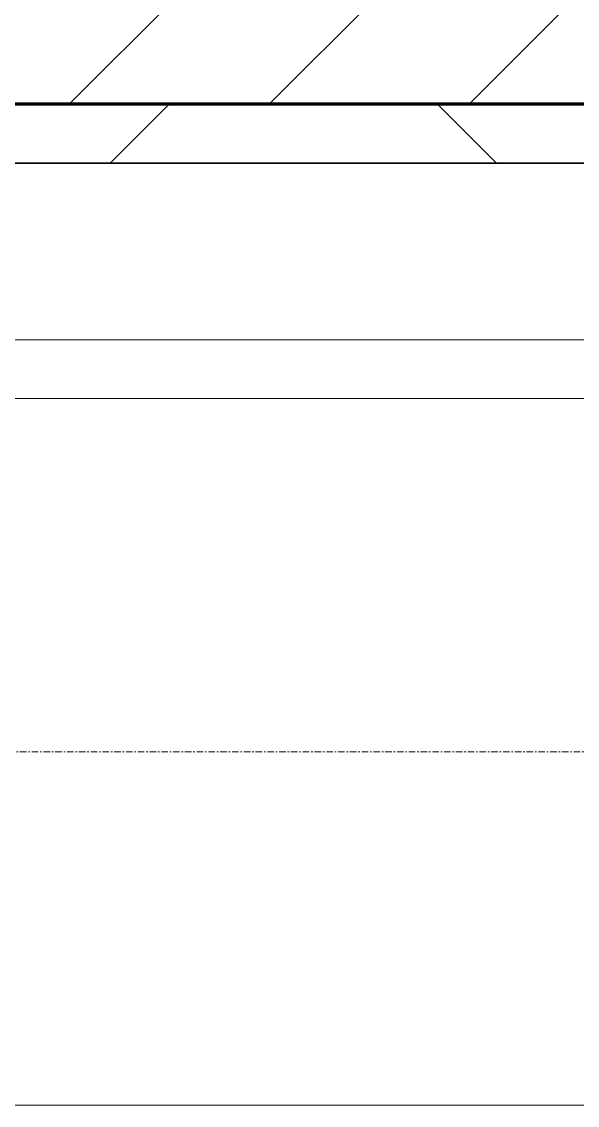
# Model space of a CAD drawing. Header units: millimetres. Extents: x -725999 to -647408, y -21008 to 19019.
# Drawn here: x -719366 to -718895, y 3279 to 4199 of the extents above; entities that cross this region are included whole.
import ezdxf

# ---------------------------------------------------------------- set-up
doc = ezdxf.new("R2010")
doc.units = ezdxf.units.MM
doc.linetypes.add('DPA_Grid _ Level 100', pattern=[10, 5.5, -1.6, 1.3, -1.6])
for name, color, linetype, lineweight in [('A-GLAZ-CURT', 2, 'Continuous', 9), ('A-WALL', 5, 'Continuous', 35), ('A-WALL-FNSH', 2, 'Continuous', 35), ('A-WALL-PATT', 1, 'Continuous', 9), ('S-GRID', 251, 'Continuous', 9)]:
    doc.layers.add(name, color=color, linetype=linetype, lineweight=lineweight)

# ---------------------------------------------------------------- blocks, each defined once
blk = doc.blocks.new('*U744')
at = {"layer": 'S-GRID', "linetype": 'DPA_Grid _ Level 100'}
blk.add_line((45315.05, 8120.01), (-27001.02, 8120.01), dxfattribs=at)
blk = doc.blocks.new('System Panel - DPA-AR_Metal Ceiling Rectangular Panel-V5-4283-01 ENLARGED LOWER PLATFORM LEVEL - REFLECTED CEILING PLAN - SHEET 4')
at = {"layer": 'A-GLAZ-CURT'}
for p, q in [((-719507.37, 4079.02), (-721907.37, 4079.02)), ((-721907.37, 4079.02), (-719507.37, 4079.02)), ((-721907.37, 3929.03), (-719507.37, 3929.03)), ((-719507.37, 3929.03), (-721907.37, 3929.03))]:
    blk.add_line(p, q, dxfattribs=at)
blk = doc.blocks.new('System Panel - DPA-AR_Metal Ceiling Rectangular Panel-V6-4283-01 ENLARGED LOWER PLATFORM LEVEL - REFLECTED CEILING PLAN - SHEET 4')
at = {"layer": 'A-GLAZ-CURT'}
for p, q in [((-719507.37, 3879.03), (-721907.37, 3879.03)), ((-721907.37, 3879.03), (-719507.37, 3879.03)), ((-721907.37, 3279.03), (-719507.37, 3279.03)), ((-719507.37, 3279.03), (-721907.37, 3279.03))]:
    blk.add_line(p, q, dxfattribs=at)
blk = doc.blocks.new('PPLS-PP19_Custom Tile Pattern - Custom Tile Pattern-V22-4283-01 ENLARGED LOWER PLATFORM LEVEL - REFLECTED CEILING PLAN - SHEET 4')
at = {"layer": 'A-GLAZ-CURT'}
for p, q in [((-300, 0), (300, 0)), ((300, 0), (-300, 0)), ((195.99, 0), (213.31, 0)), ((213.31, 0), (195.99, 0)), ((230.06, 0), (300, 0)), ((-300, -50), (300, -50)), ((300, -50), (-300, -50))]:
    blk.add_line(p, q, dxfattribs=at)
for points, knots in [([(-126.5, 0), (-122.44, 0), (-108.71, 0), (-86.68, 0), (-63.44, 0), (-54.4, 0), (-48.53, 0), (-30.79, 0), (-18.03, 0), (8.61, 0), (15.02, 0), (22.91, 0), (31, 0), (39.04, 0), (51.19, 0), (58.74, 0), (61.34, 0), (61.45, 0)], [-5231.017328, -5231.017328, -5231.017328, -5231.017328, -4994.692869, -4542.524482, -4008.285538, -3689.699207, -3546.54457, -3315.260113, -2864.387349, -2439.246196, -2084.094819, -1956.422387, -1818.904206, -1645.594513, -1443.202566, -1228.752106, -1120.932285, -1120.932285, -1120.932285, -1120.932285]), ([(70.96, 0), (70.71, 0), (65.32, 0), (53.52, 0), (37, 0), (24.07, 0), (12.82, 0), (-2.9, 0), (-20.62, 0), (-32.81, 0), (-44.85, 0), (-51.43, 0), (-51.79, 0)], [-2966.590051, -2966.590051, -2966.590051, -2966.590051, -2950.589685, -2634.532728, -2313.748533, -2106.613311, -1925.670641, -1617.263037, -1290.787923, -1039.307308, -819.71621, -644.910881, -644.910881, -644.910881, -644.910881]), ([(-36.78, 0), (-32.43, 0), (-19.22, 0), (8.83, 0), (43.36, 0), (70.92, 0), (82.12, 0), (83.66, 0)], [-6191.144455, -6191.144455, -6191.144455, -6191.144455, -5862.463379, -5340.621928, -4573.028122, -4094.177415, -3869.465285, -3869.465285, -3869.465285, -3869.465285]), ([(-30.52, 0), (-27.11, 0), (-17.83, 0), (5.99, 0), (22.06, 0), (37.44, 0), (45.92, 0), (57.76, 0), (64.47, 0), (72.74, 0), (75.22, 0), (76.03, 0), (76.21, 0)], [-2323.618664, -2323.618664, -2323.618664, -2323.618664, -2142.497158, -1716.209403, -1206.526904, -1089.329421, -901.315459, -753.071572, -495.328968, -421.953223, -334.951786, -290.452333, -290.452333, -290.452333, -290.452333]), ([(31.18, 0), (25.97, 0), (16.78, 0), (7.43, 0), (3.28, 0)], [-4496.803627, -4496.803627, -4496.803627, -4496.803627, -4222.080604, -4002.690388, -4002.690388, -4002.690388, -4002.690388]), ([(3.28, 0), (4, 0), (16.43, 0), (42.82, 0), (88.72, 0), (120.63, 0), (138.28, 0), (138.53, 0)], [-432.066459, -432.066459, -432.066459, -432.066459, -429.606584, -390.253598, -346.313304, -291.370682, -290.5735, -290.5735, -290.5735, -290.5735]), ([(30.82, 0), (29.27, 0), (20.24, 0), (11.09, 0), (3.28, 0)], [-10462.034656, -10462.034656, -10462.034656, -10462.034656, -10363.088938, -9890.482339, -9890.482339, -9890.482339, -9890.482339]), ([(3.43, 0), (4.55, 0), (8, 0), (15.97, 0), (22.54, 0), (24.49, 0)], [-211.182196, -211.182196, -211.182196, -211.182196, -206.416616, -198.214427, -187.717507, -187.717507, -187.717507, -187.717507]), ([(70.61, 0), (66.16, 0), (55.8, 0), (39.61, 0), (25.57, 0), (11.62, 0), (4.21, 0)], [-4647.237329, -4647.237329, -4647.237329, -4647.237329, -4326.416877, -4098.545751, -3766.694881, -3388.610552, -3388.610552, -3388.610552, -3388.610552]), ([(71.61, 0), (67.07, 0), (54.95, 0), (35.84, 0), (15.37, 0), (7.78, 0), (4.43, 0)], [-343.724241, -343.724241, -343.724241, -343.724241, -330.153101, -307.516438, -285.83788, -258.111572, -258.111572, -258.111572, -258.111572]), ([(4.44, 0), (7.66, 0), (13.56, 0), (21.24, 0), (24.62, 0), (24.72, 0), (24.72, 0)], [-4765.715361, -4765.715361, -4765.715361, -4765.715361, -4596.498881, -4445.288762, -4384.376941, -4376.041937, -4376.041937, -4376.041937, -4376.041937]), ([(24.69, 0), (24.54, 0), (20.99, 0), (15.48, 0), (10.8, 0), (9.63, 0)], [-4368.572414, -4368.572414, -4368.572414, -4368.572414, -4306.476363, -4080.000647, -3772.857994, -3772.857994, -3772.857994, -3772.857994]), ([(18.16, 0), (19.15, 0), (24.25, 0), (25.66, 0), (26.12, 0)], [-5700.113719, -5700.113719, -5700.113719, -5700.113719, -5554.232259, -5302.431367, -5302.431367, -5302.431367, -5302.431367]), ([(114.39, 0), (114.2, 0), (112.08, 0), (105.42, 0), (92.38, 0), (85.59, 0), (74.4, 0), (62.26, 0), (51.85, 0), (43.81, 0), (29.53, 0), (20.67, 0), (18.85, 0), (18.16, 0)], [-8148.58938, -8148.58938, -8148.58938, -8148.58938, -8105.191388, -7723.759874, -7531.75727, -7135.649961, -6924.452779, -6738.82075, -6548.303034, -6314.283804, -6135.05769, -5972.647715, -5832.674503, -5832.674503, -5832.674503, -5832.674503]), ([(27.44, 0), (27.9, 0), (29.54, 0), (38.07, 0), (53.39, 0), (71.67, 0), (84.83, 0), (86.01, 0), (92.51, 0), (94.33, 0)], [-5037.309798, -5037.309798, -5037.309798, -5037.309798, -4887.603822, -4705.298446, -4353.683244, -3960.84581, -3759.045785, -3336.541051, -2783.776468, -2783.776468, -2783.776468, -2783.776468]), ([(27.89, 0), (29.09, 0), (33.4, 0), (48.37, 0), (71.92, 0), (100.57, 0), (116.36, 0), (128.63, 0), (128.95, 0)], [-147.777612, -147.777612, -147.777612, -147.777612, -135.792042, -118.513713, -97.899267, -63.759246, -39.050993, -35.895543, -35.895543, -35.895543, -35.895543]), ([(53.18, 0), (53.06, 0), (52.22, 0), (44.99, 0), (36.46, 0), (30.82, 0)], [-622.740158, -622.740158, -622.740158, -622.740158, -566.066452, -360.610861, 0, 0, 0, 0]), ([(136.44, 0), (121.66, 0), (86.93, 0), (51.16, 0), (31.18, 0)], [-106.750556, -106.750556, -106.750556, -106.750556, -59.610984, 0, 0, 0, 0]), ([(139.11, 0), (129.86, 0), (108.71, 0), (76.86, 0), (57.82, 0), (46.51, 0), (41.18, 0), (36.02, 0), (35.54, 0), (35.54, 0)], [-454.816382, -454.816382, -454.816382, -454.816382, -401.860199, -357.622665, -341.267687, -334.000314, -326.15566, -319.318397, -317.489778, -317.489778, -317.489778, -317.489778]), ([(36.29, 0), (37.77, 0), (48.82, 0), (64.79, 0), (95.91, 0), (124.45, 0), (132.42, 0), (134.6, 0)], [-314.598523, -314.598523, -314.598523, -314.598523, -305.899624, -287.17622, -249.500363, -194.761443, -152.241002, -152.241002, -152.241002, -152.241002]), ([(61.47, 0), (61.47, 0), (61.21, 0), (54.61, 0), (53.71, 0), (53.56, 0)], [-1113.311073, -1113.311073, -1113.311073, -1113.311073, -1096.402191, -891.204116, -747.28819, -747.28819, -747.28819, -747.28819]), ([(76.22, 0), (75.58, 0), (73.91, 0), (71.77, 0), (71.72, 0)], [-193.634889, -193.634889, -193.634889, -193.634889, -31.537676, -27.607488, -27.607488, -27.607488, -27.607488]), ([(103.09, 0), (101.08, 0), (90.87, 0), (80.41, 0), (72.04, 0)], [-375.435014, -375.435014, -375.435014, -375.435014, -369.147452, -344.148763, -344.148763, -344.148763, -344.148763]), ([(94.4, 0), (94.4, 0), (94.64, 0), (99.11, 0), (108.97, 0), (120.79, 0), (139.94, 0), (163.31, 0), (185.23, 0), (193.62, 0), (194.69, 0), (194.79, 0)], [-2348.345796, -2348.345796, -2348.345796, -2348.345796, -2310.419338, -2233.599744, -2052.234781, -1843.028543, -1530.39897, -1095.004608, -529.74427, -295.064701, -265.121568, -265.121568, -265.121568, -265.121568]), ([(129.02, 0), (129.02, 0), (124.41, 0), (122.35, 0), (114.96, 0), (108.04, 0), (103.09, 0)], [-35.386604, -35.386604, -35.386604, -35.386604, -31.430235, -22.807238, -15.488593, 0, 0, 0, 0]), ([(157.9, 0), (156.77, 0), (151.67, 0), (143.29, 0), (134.04, 0), (126.24, 0), (118.6, 0), (114.23, 0), (111.98, 0), (105.66, 0), (105.23, 0), (105.23, 0)], [-10292.955006, -10292.955006, -10292.955006, -10292.955006, -10098.273015, -9847.788484, -9677.714971, -9567.007022, -9453.21225, -9220.200448, -9012.77275, -8966.157302, -8929.495943, -8929.495943, -8929.495943, -8929.495943]), ([(105.26, 0), (105.52, 0), (111.01, 0), (112.65, 0), (113.59, 0)], [-8920.561005, -8920.561005, -8920.561005, -8920.561005, -8814.835624, -8577.462505, -8577.462505, -8577.462505, -8577.462505]), ([(128.58, 0), (128.8, 0), (130.16, 0), (139.26, 0), (152.67, 0), (161.24, 0), (162.19, 0), (162.75, 0)], [-633.326174, -633.326174, -633.326174, -633.326174, -627.736123, -618.981161, -602.094757, -592.980799, -581.414464, -581.414464, -581.414464, -581.414464]), ([(137.1, 0), (136, 0), (133.64, 0), (129.87, 0), (129.11, 0)], [-670.405967, -670.405967, -670.405967, -670.405967, -651.020627, -640.742133, -640.742133, -640.742133, -640.742133]), ([(168.37, 0), (167.68, 0), (162.47, 0), (152.98, 0), (140.33, 0), (139.97, 0)], [-543.375029, -543.375029, -543.375029, -543.375029, -530.793311, -458.593899, -456.473528, -456.473528, -456.473528, -456.473528]), ([(193.8, 0), (193.33, 0), (190.11, 0), (183.13, 0), (171, 0), (161.95, 0), (161.28, 0), (158.35, 0), (157.85, 0), (157.77, 0)], [-11665.349007, -11665.349007, -11665.349007, -11665.349007, -11565.880756, -11105.624034, -10839.086983, -10768.332124, -10666.779182, -10580.760289, -10550.278881, -10550.278881, -10550.278881, -10550.278881]), ([(276.61, 0), (270.93, 0), (246.4, 0), (207.11, 0), (177.41, 0), (159.34, 0), (158.33, 0), (158.3, 0)], [-261.780919, -261.780919, -261.780919, -261.780919, -244.693688, -187.987675, -143.776725, -129.632772, -123.352749, -123.352749, -123.352749, -123.352749]), ([(159.07, 0), (159.13, 0), (160.84, 0), (165.21, 0), (174.15, 0), (185.98, 0), (208.82, 0), (219.42, 0), (230.06, 0)], [-115.643202, -115.643202, -115.643202, -115.643202, -114.681583, -87.660824, -65.295536, -41.623857, -24.459831, 0, 0, 0, 0]), ([(162.75, 0), (165.4, 0), (170.91, 0), (172.61, 0), (172.61, 0)], [-111.264224, -111.264224, -111.264224, -111.264224, -56.742688, -19.085662, -19.085662, -19.085662, -19.085662]), ([(247.1, 0), (246.76, 0), (245.04, 0), (238.34, 0), (226.56, 0), (221.1, 0), (200.27, 0), (182.99, 0), (174.27, 0), (169.67, 0), (168.99, 0)], [-9649.085549, -9649.085549, -9649.085549, -9649.085549, -9581.591397, -9406.094246, -9221.510254, -9016.44624, -8717.832359, -8253.978395, -8152.463617, -8069.855175, -8069.855175, -8069.855175, -8069.855175]), ([(215.22, 0), (214.62, 0), (210.55, 0), (203.98, 0), (187.54, 0), (175.3, 0), (169.49, 0)], [-203.825446, -203.825446, -203.825446, -203.825446, -198.527383, -184.406837, -162.427601, -142.916156, -142.916156, -142.916156, -142.916156]), ([(171.51, 0), (176.48, 0), (193.23, 0), (201.73, 0), (208.81, 0), (213.9, 0), (241.96, 0), (266.73, 0), (281.71, 0), (291.71, 0), (296.52, 0), (297.86, 0), (298.09, 0)], [-7971.819559, -7971.819559, -7971.819559, -7971.819559, -7784.112253, -7606.717214, -7289.299508, -7042.621073, -6582.165592, -6068.460911, -5766.029927, -5566.724884, -5280.360606, -5199.253518, -5199.253518, -5199.253518, -5199.253518]), ([(172.07, 0), (177.66, 0), (187.87, 0), (201.08, 0), (207.47, 0), (213.96, 0), (215.11, 0)], [-255.364076, -255.364076, -255.364076, -255.364076, -237.955587, -223.92608, -215.862851, -208.75215, -208.75215, -208.75215, -208.75215]), ([(300, 0), (288.22, 0), (262, 0), (230.43, 0), (219.94, 0), (219.02, 0)], [-12528.858583, -12528.858583, -12528.858583, -12528.858583, -11905.454923, -11162.864862, -10856.732305, -10856.732305, -10856.732305, -10856.732305]), ([(219.9, 0), (220.86, 0), (227.84, 0), (242.06, 0), (246.54, 0), (246.96, 0)], [-10670.940496, -10670.940496, -10670.940496, -10670.940496, -10511.382485, -9925.173265, -9834.877357, -9834.877357, -9834.877357, -9834.877357]), ([(284.76, 0), (284.76, 0), (285.09, 0), (287.47, 0), (293.59, 0), (297.76, 0), (300, 0)], [-4110.630118, -4110.630118, -4110.630118, -4110.630118, -4053.389046, -3959.664717, -3862.421465, -3746.95702, -3746.95702, -3746.95702, -3746.95702]), ([(297.38, 0), (295.84, 0), (291.62, 0), (285.38, 0), (284.87, 0)], [-4803.172655, -4803.172655, -4803.172655, -4803.172655, -4358.271401, -4143.037883, -4143.037883, -4143.037883, -4143.037883])]:
    blk.add_open_spline(points, degree=3, knots=knots, dxfattribs=at)
for points in [[(24.49, 0), (25.23, 0), (25.72, 0), (26.04, 0)], [(76.63, 0), (75.19, 0), (73.49, 0), (71.67, 0)], [(80.35, 0), (79.57, 0), (78.27, 0), (76.63, 0)], [(84.06, 0), (83.48, 0), (82.41, 0), (81.72, 0)], [(168.74, 0), (168.74, 0), (169.81, 0), (171.51, 0)], [(195.11, 0), (194.91, 0), (194.44, 0), (193.8, 0)], [(300, 0), (292.32, 0), (284.63, 0), (276.95, 0)]]:
    blk.add_open_spline(points, degree=3, dxfattribs=at)
blk = doc.blocks.new('PPLS-PP19_Custom Tile Pattern - Custom Tile Pattern-V23-4283-01 ENLARGED LOWER PLATFORM LEVEL - REFLECTED CEILING PLAN - SHEET 4')
at = {"layer": 'A-GLAZ-CURT'}
for p, q in [((-300, 0), (300, 0)), ((300, 0), (-300, 0)), ((-293.07, 0), (-275.75, 0)), ((-275.75, 0), (-293.07, 0)), ((-222.32, 0), (-205, 0)), ((-205, 0), (-222.32, 0)), ((-300, -50), (300, -50)), ((300, -50), (-300, -50))]:
    blk.add_line(p, q, dxfattribs=at)
at = {"layer": 'A-GLAZ-CURT', "flags": 128}
for points in [[(-300, 0), (-291.56, 0), (-283.3, 0), (-275.2, 0), (-267.26, 0), (-259.45, 0), (-251.77, 0), (-244.2, 0), (-236.74, 0), (-229.36, 0), (-222.06, 0), (-214.83, 0), (-207.71, 0), (-200.76, 0), (-194.02, 0), (-187.54, 0)], [(-125.17, 0), (-128.55, 0), (-134.16, 0), (-140.03, 0), (-145.5, 0), (-150.63, 0), (-155.53, 0), (-160.27, 0), (-164.95, 0), (-169.65, 0), (-174.47, 0), (-179.49, 0), (-184.81, 0), (-190.44, 0), (-196.37, 0), (-202.58, 0), (-209.04, 0), (-215.73, 0), (-222.63, 0), (-229.72, 0), (-236.97, 0), (-244.39, 0), (-251.96, 0), (-259.67, 0), (-267.51, 0), (-275.48, 0), (-283.55, 0), (-291.73, 0), (-300, 0)], [(-186.71, 0), (-181.38, 0), (-175.58, 0), (-170.25, 0), (-165.64, 0), (-162.01, 0), (-159.53, 0), (-157.46, 0), (-154.52, 0), (-149.42, 0), (-141.84, 0), (-132.81, 0), (-126.08, 0)]]:
    blk.add_lwpolyline(points, dxfattribs=at)
at = {"layer": 'A-GLAZ-CURT'}
for points, knots in [([(-300, 0), (-284.65, 0), (-236.57, 0), (-174.61, 0), (-134.67, 0), (-120.44, 0), (-119.54, 0)], [-5323.127839, -5323.127839, -5323.127839, -5323.127839, -4502.809032, -2700.551212, -1002.059161, -887.187973, -887.187973, -887.187973, -887.187973]), ([(-186.86, 0), (-195.62, 0), (-224.91, 0), (-262.56, 0), (-294.48, 0), (-300, 0)], [-15764.469164, -15764.469164, -15764.469164, -15764.469164, -15131.813646, -13729.592194, -13439.944408, -13439.944408, -13439.944408, -13439.944408]), ([(-186.76, 0), (-192.43, 0), (-210.29, 0), (-232.01, 0), (-255.22, 0), (-262.59, 0), (-264.9, 0), (-265.4, 0)], [-1726.685667, -1726.685667, -1726.685667, -1726.685667, -1400.429864, -858.079193, -543.655514, -208.940337, 0, 0, 0, 0]), ([(-258.6, 0), (-257.91, 0), (-254.26, 0), (-241.25, 0), (-225.99, 0), (-213.1, 0), (-200.75, 0), (-192.83, 0), (-187.88, 0)], [-5722.54675, -5722.54675, -5722.54675, -5722.54675, -5657.471696, -5413.335975, -5017.494783, -4832.723979, -4666.091899, -4378.324359, -4378.324359, -4378.324359, -4378.324359]), ([(-187.78, 0), (-190.99, 0), (-202.64, 0), (-216.65, 0), (-231.26, 0), (-233.46, 0), (-234, 0)], [-1593.461244, -1593.461244, -1593.461244, -1593.461244, -1422.553702, -978.033455, -846.069444, -682.911962, -682.911962, -682.911962, -682.911962]), ([(-233.49, 0), (-233.44, 0), (-232.38, 0), (-230.74, 0), (-225.3, 0), (-223.63, 0)], [-455.274641, -455.274641, -455.274641, -455.274641, -440.605512, -119.536984, 0, 0, 0, 0]), ([(-223.63, 0), (-219.39, 0), (-206.57, 0), (-194.17, 0), (-186.73, 0)], [-5463.295695, -5463.295695, -5463.295695, -5463.295695, -5161.076232, -4760.691097, -4760.691097, -4760.691097, -4760.691097]), ([(-119.35, 0), (-124.31, 0), (-144.6, 0), (-167.8, 0), (-186.73, 0)], [-17604.717929, -17604.717929, -17604.717929, -17604.717929, -17136.203329, -15767.632313, -15767.632313, -15767.632313, -15767.632313]), ([(-137.88, 0), (-140.56, 0), (-147.66, 0), (-147.69, 0), (-158.72, 0), (-174.02, 0), (-181.07, 0), (-186.25, 0), (-186.73, 0)], [-3187.727384, -3187.727384, -3187.727384, -3187.727384, -2919.378265, -2477.344047, -2237.412286, -2029.680487, -1755.085331, -1727.178835, -1727.178835, -1727.178835, -1727.178835]), ([(-133.82, 0), (-135.51, 0), (-137.8, 0), (-149.31, 0), (-162.01, 0), (-174.51, 0), (-183.88, 0), (-186.73, 0)], [-2731.647847, -2731.647847, -2731.647847, -2731.647847, -2418.507304, -2308.929706, -2113.765672, -1763.376603, -1612.087814, -1612.087814, -1612.087814, -1612.087814]), ([(-186.42, 0), (-186.13, 0), (-180.73, 0), (-169.02, 0), (-152.12, 0), (-136.84, 0), (-127.33, 0), (-124.19, 0), (-123.43, 0), (-123.28, 0)], [-4755.090697, -4755.090697, -4755.090697, -4755.090697, -4739.070012, -4465.409639, -4149.119819, -3839.893365, -3647.167523, -3488.92562, -3439.852845, -3439.852845, -3439.852845, -3439.852845]), ([(-185.9, 0), (-180.08, 0), (-171.51, 0), (-158.7, 0), (-157.22, 0)], [-4339.918005, -4339.918005, -4339.918005, -4339.918005, -4000.813434, -3840.635403, -3840.635403, -3840.635403, -3840.635403]), ([(-152.35, 0), (-151.03, 0), (-147.71, 0), (-143.57, 0), (-138.62, 0)], [-3494.978217, -3494.978217, -3494.978217, -3494.978217, -3371.022232, -3227.460399, -3227.460399, -3227.460399, -3227.460399]), ([(-118.78, 0), (-121.86, 0), (-126.28, 0), (-136.96, 0), (-147.46, 0), (-150.03, 0), (-150.57, 0)], [-5938.474035, -5938.474035, -5938.474035, -5938.474035, -5700.061948, -5508.838257, -5298.784692, -5196.16478, -5196.16478, -5196.16478, -5196.16478]), ([(-150.34, 0), (-150.07, 0), (-147.75, 0), (-142.6, 0), (-129.6, 0), (-120.97, 0), (-119.21, 0)], [-4948.728362, -4948.728362, -4948.728362, -4948.728362, -4883.323924, -4440.880425, -4054.690705, -3958.98269, -3958.98269, -3958.98269, -3958.98269]), ([(-50.06, 0), (-50.84, 0), (-60.12, 0), (-78.2, 0), (-110.94, 0), (-130.52, 0), (-147.74, 0), (-149.07, 0)], [-8124.823594, -8124.823594, -8124.823594, -8124.823594, -8073.216054, -7508.296369, -7004.680444, -6449.282163, -6277.220794, -6277.220794, -6277.220794, -6277.220794]), ([(-148.23, 0), (-146.94, 0), (-140.15, 0), (-137.28, 0), (-133.93, 0), (-128.78, 0), (-126.5, 0)], [-6162.058746, -6162.058746, -6162.058746, -6162.058746, -6017.569127, -5560.701257, -5364.112219, -5231.017328, -5231.017328, -5231.017328, -5231.017328]), ([(-86.16, 0), (-91.37, 0), (-104.13, 0), (-122.65, 0), (-139.03, 0), (-146.11, 0), (-146.95, 0)], [-1681.3698, -1681.3698, -1681.3698, -1681.3698, -1374.161226, -945.742622, -741.901385, -489.130243, -489.130243, -489.130243, -489.130243]), ([(-146.69, 0), (-146.59, 0), (-145.49, 0), (-135.69, 0), (-128.29, 0), (-125.15, 0)], [-420.34245, -420.34245, -420.34245, -420.34245, -406.956646, -290.263673, 0, 0, 0, 0]), ([(-127.41, 0), (-131.63, 0), (-133.16, 0), (-134.09, 0), (-134.15, 0)], [-8540.990293, -8540.990293, -8540.990293, -8540.990293, -8266.114998, -8246.473386, -8246.473386, -8246.473386, -8246.473386]), ([(-134.15, 0), (-133.32, 0), (-130.31, 0), (-117.33, 0), (-92.04, 0), (-74.02, 0), (-62.74, 0), (-60.36, 0), (-59.97, 0)], [-7657.439573, -7657.439573, -7657.439573, -7657.439573, -7293.749979, -6839.55839, -6236.997189, -5713.340575, -5140.470607, -5006.787413, -5006.787413, -5006.787413, -5006.787413]), ([(-120.13, 0), (-120.14, 0), (-120.24, 0), (-121.3, 0), (-129.25, 0), (-133.82, 0)], [-2933.992132, -2933.992132, -2933.992132, -2933.992132, -2920.575025, -2840.280255, -2731.647847, -2731.647847, -2731.647847, -2731.647847]), ([(-118.39, 0), (-119.51, 0), (-122.18, 0), (-125.43, 0), (-127.03, 0), (-127.41, 0)], [-161.269274, -161.269274, -161.269274, -161.269274, -98.539552, -24.539552, 0, 0, 0, 0]), ([(-126.5, 0), (-122.44, 0), (-108.71, 0), (-86.68, 0), (-63.44, 0), (-54.99, 0), (-51.6, 0), (-50.82, 0)], [-5231.017328, -5231.017328, -5231.017328, -5231.017328, -4994.692869, -4542.524482, -4008.285538, -3689.699207, -3611.892917, -3611.892917, -3611.892917, -3611.892917]), ([(-125.15, 0), (-124.93, 0), (-123.49, 0), (-121.42, 0), (-119.41, 0)], [-3362.7396, -3362.7396, -3362.7396, -3362.7396, -3342.215224, -3222.62545, -3222.62545, -3222.62545, -3222.62545]), ([(-122.08, 0), (-122.01, 0), (-121.69, 0), (-121.2, 0), (-120.88, 0)], [-3136.336417, -3136.336417, -3136.336417, -3136.336417, -3110.304437, -3035.164275, -3035.164275, -3035.164275, -3035.164275]), ([(-36.33, 0), (-36.43, 0), (-37.27, 0), (-45.02, 0), (-46.13, 0), (-60.59, 0), (-81.23, 0), (-99.51, 0), (-113.85, 0), (-117.03, 0), (-118.45, 0)], [-1855.773136, -1855.773136, -1855.773136, -1855.773136, -1810.870157, -1672.078046, -1405.135169, -1060.00838, -740.068933, -229.489605, -116.330425, -8.512464, -8.512464, -8.512464, -8.512464]), ([(-118.44, 0), (-116.19, 0), (-110.36, 0), (-98.9, 0), (-85.29, 0), (-71.67, 0), (-65.93, 0), (-65.07, 0)], [-3203.6477, -3203.6477, -3203.6477, -3203.6477, -3074.362186, -2902.289527, -2605.247022, -2322.099534, -2241.8264, -2241.8264, -2241.8264, -2241.8264]), ([(-118.42, 0), (-115.62, 0), (-105.26, 0), (-90.42, 0), (-75.26, 0), (-68.41, 0), (-65.12, 0), (-63.63, 0)], [-3944.529364, -3944.529364, -3944.529364, -3944.529364, -3793.097032, -3402.597032, -3144.956779, -3050.982048, -2969.237017, -2969.237017, -2969.237017, -2969.237017]), ([(-118.41, 0), (-115.47, 0), (-108.95, 0), (-99.5, 0), (-91.46, 0)], [-838.679898, -838.679898, -838.679898, -838.679898, -460.363443, 0, 0, 0, 0]), ([(-72.93, 0), (-75.51, 0), (-88, 0), (-104.71, 0), (-118.39, 0)], [-19442.345229, -19442.345229, -19442.345229, -19442.345229, -18935.241197, -17635.022381, -17635.022381, -17635.022381, -17635.022381]), ([(-113.43, 0), (-113.44, 0), (-113.81, 0), (-116.15, 0), (-118.23, 0)], [-328.499627, -328.499627, -328.499627, -328.499627, -282.672656, -164.249813, -164.249813, -164.249813, -164.249813]), ([(-117.74, 0), (-117.19, 0), (-114.78, 0), (-113.43, 0), (-113.43, 0)], [-821.249067, -821.249067, -821.249067, -821.249067, -394.672656, -330.879064, -330.879064, -330.879064, -330.879064]), ([(-36.62, 0), (-36.62, 0), (-40.35, 0), (-44.32, 0), (-58.97, 0), (-85.2, 0), (-107.61, 0), (-116.56, 0), (-117.56, 0)], [-4069.478503, -4069.478503, -4069.478503, -4069.478503, -3858.647035, -3538.256648, -2842.901703, -2193.204658, -1433.981041, -985.49888, -985.49888, -985.49888, -985.49888])]:
    blk.add_open_spline(points, degree=3, knots=knots, dxfattribs=at)
blk = doc.blocks.new('*U651')
at = {"layer": 'A-GLAZ-CURT', "rotation": 180}
for name, p in [('PPLS-PP19_Custom Tile Pattern - Custom Tile Pattern-V23-4283-01 ENLARGED LOWER PLATFORM LEVEL - REFLECTED CEILING PLAN - SHEET 4', (-21844.95, 8620.01)), ('PPLS-PP19_Custom Tile Pattern - Custom Tile Pattern-V22-4283-01 ENLARGED LOWER PLATFORM LEVEL - REFLECTED CEILING PLAN - SHEET 4', (-21244.95, 8620.01))]:
    blk.add_blockref(name, p, dxfattribs=at)
at = {"layer": 'A-GLAZ-CURT'}
for name in ['System Panel - DPA-AR_Metal Ceiling Rectangular Panel-V5-4283-01 ENLARGED LOWER PLATFORM LEVEL - REFLECTED CEILING PLAN - SHEET 4', 'System Panel - DPA-AR_Metal Ceiling Rectangular Panel-V6-4283-01 ENLARGED LOWER PLATFORM LEVEL - REFLECTED CEILING PLAN - SHEET 4']:
    blk.add_blockref(name, (700037.43, 4540.99), dxfattribs=at)

msp = doc.modelspace()

# ---------------------------------------------------------------- hatches: boundary and pattern name
at = {"layer": 'A-WALL-PATT', "lineweight": 9}
h = msp.add_hatch(dxfattribs=at)
h.set_pattern_fill('FP_2', color=256, style=0, pattern_type=2)
h.set_pattern_definition([(45, (0, 0), (-84.852814, 84.852814), [])])
h.paths.add_polyline_path([(-715752.37, 4129.02), (-715752.37, 4269.02), (-722165.55, 4269.02), (-722165.55, 4129.02), (-716782.37, 4129.02)])
h = msp.add_hatch(dxfattribs=at)
h.set_pattern_fill('FP_4', color=256, style=0, pattern_type=2)
h.set_pattern_definition([(45, (0, 0), (-212.13203, 212.13203), []), (135, (0, 0), (-212.13203, -212.13203), [])])
h.paths.add_polyline_path([(-716982.37, 4079.02), (-716982.37, 4129.02), (-722165.55, 4129.02), (-722165.55, 4079.02), (-717792.36, 4079.02)])

# ---------------------------------------------------------------- linework, layer by layer
at = {"layer": 'A-WALL', "color": 7, "lineweight": 70}
msp.add_line((-717032.37, 4129.02), (-722165.55, 4129.02), dxfattribs=at)
at = {"layer": 'A-WALL-FNSH', "color": 250}
for p, q in [((-722165.55, 4129.02), (-716982.37, 4129.02)), ((-716982.37, 4079.02), (-722165.55, 4079.02))]:
    msp.add_line(p, q, dxfattribs=at)

# ---------------------------------------------------------------- block references
for name in ['*U744', '*U651']:
    msp.add_blockref(name, (-697637.43, -4540.99))

doc.saveas('drawing.dxf')
